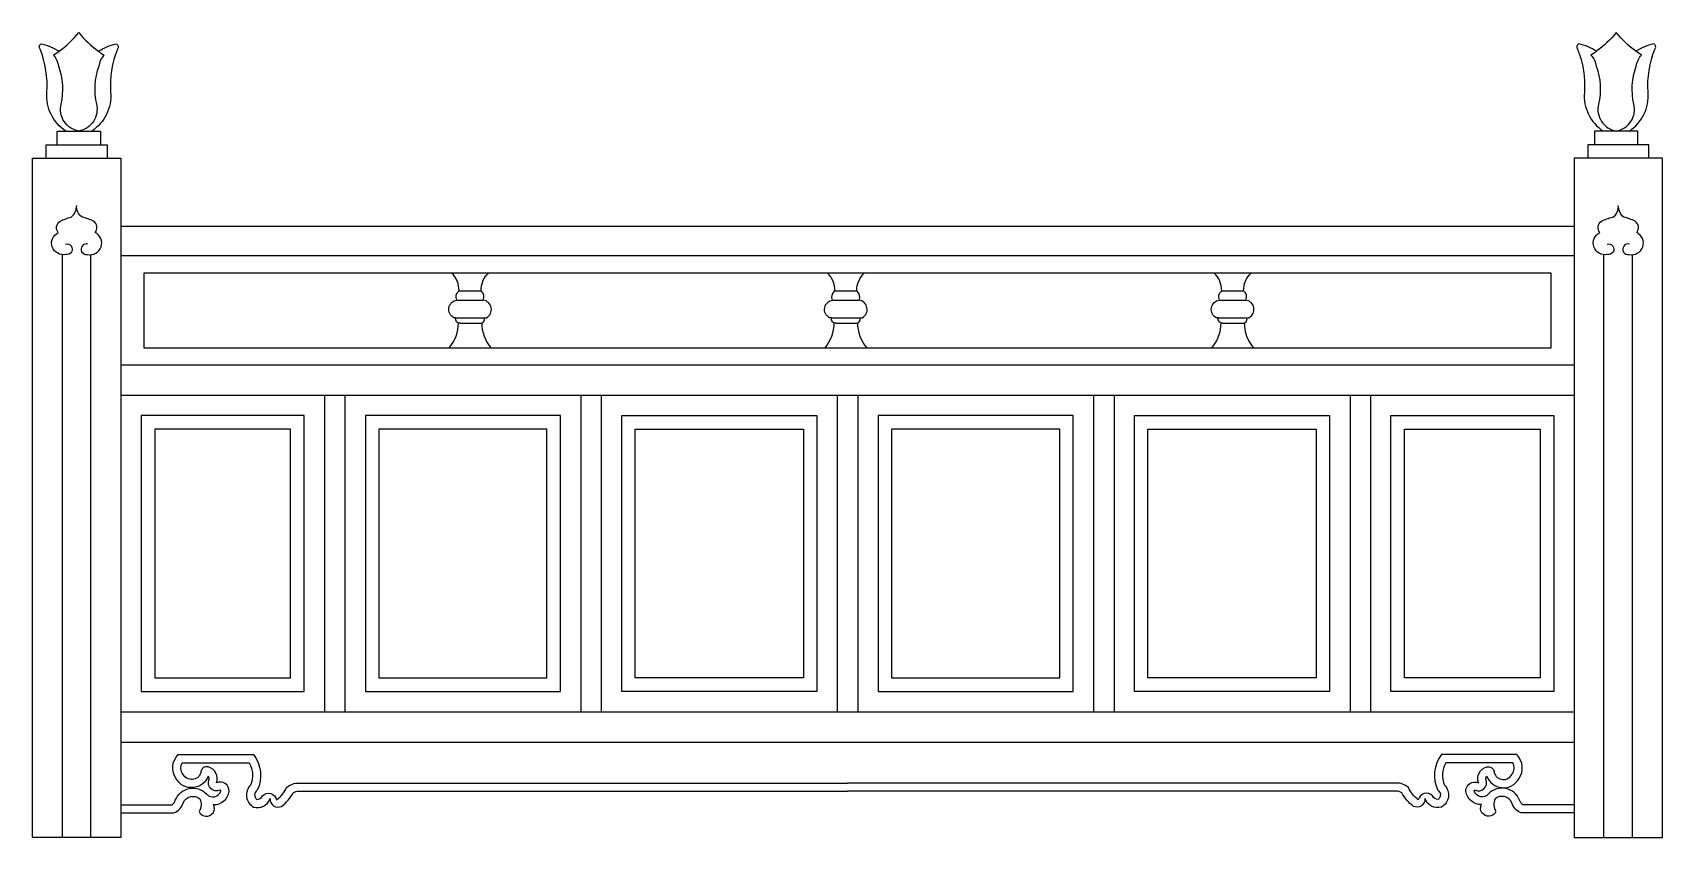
# Model space of a CAD drawing. Extents: x 2925 to 5325, y 3221 to 4406.
import ezdxf

# ---------------------------------------------------------------- set-up
doc = ezdxf.new("R2010")
doc.units = 0
doc.header["$LTSCALE"] = 0.85
doc.header["$MEASUREMENT"] = 0
for name, color, linetype in [('3', 3, 'CONTINUOUS'), ('4', 4, 'CONTINUOUS'), ('7', 7, 'CONTINUOUS')]:
    doc.layers.add(name, color=color, linetype=linetype)

msp = doc.modelspace()

# ---------------------------------------------------------------- linework, layer by layer
at = {"layer": '3'}
for p, q in [((3549.4, 4011.8), (3588.2, 4011.8)), ((3552.6, 4025.3), (3585, 4025.3)), ((4102.7, 4011.8), (4141.6, 4011.8)), ((4106, 4025.3), (4138.4, 4025.3)), ((4672.3, 4011.8), (4711.2, 4011.8)), ((4675.6, 4025.3), (4707.9, 4025.3)), ((3547.7, 3985.7), (3589.9, 3985.7)), ((4101.1, 3985.7), (4143.3, 3985.7)), ((4670.7, 3985.7), (4712.8, 3985.7)), ((3554.5, 3977.8), (3583.1, 3977.8)), ((4107.9, 3977.8), (4136.5, 3977.8)), ((4677.5, 3977.8), (4706, 3977.8))]:
    msp.add_line(p, q, dxfattribs=at)
for points in [[(3021.6, 4378.1, 0.03656), (3029.9, 4372.5, 0.149481), (3022.1, 4356, 0.148523), (3018.6, 4300.4, -0.431493), (2992.6, 4260.6, -0.431493), (2966.6, 4300.4, 0.148523), (2963.2, 4356, 0.149481), (2955.3, 4372.5, 0.006946), (2963.6, 4378.1)], [(5227.6, 4378.1, -0.03656), (5219.3, 4372.5, -0.149481), (5227.2, 4356, -0.148523), (5230.6, 4300.4, 0.431493), (5256.6, 4260.6, 0.431493), (5282.6, 4300.4, -0.148523), (5286.1, 4356, -0.149481), (5293.9, 4372.5, -0.006946), (5285.6, 4378.1)], [(3554.5, 3977.8, -0.517967), (3547.7, 3985.7), (3544.7, 3985.7, -0.718001), (3549.4, 4011.8, -0.371244), (3552.6, 4025.3, 0.211436), (3541.7, 4051.6, 0.211436)], [(3583.1, 3977.8, 0.517967), (3589.9, 3985.7), (3592.9, 3985.7, 0.718001), (3588.2, 4011.8, 0.371244), (3585, 4025.3, -0.211436), (3595.9, 4051.6, -0.211436)], [(4107.9, 3977.8, -0.517967), (4101.1, 3985.7), (4098.1, 3985.7, -0.718001), (4102.7, 4011.8, -0.371244), (4106, 4025.3, 0.211436), (4095.1, 4051.6, 0.211436)], [(4136.5, 3977.8, 0.517967), (4143.3, 3985.7), (4146.3, 3985.7, 0.718001), (4141.6, 4011.8, 0.371244), (4138.4, 4025.3, -0.211436), (4149.3, 4051.6, -0.211436)], [(4677.5, 3977.8, -0.517967), (4670.7, 3985.7), (4667.6, 3985.7, -0.718001), (4672.3, 4011.8, -0.371244), (4675.6, 4025.3, 0.211436), (4664.6, 4051.6, 0.211436)], [(4706, 3977.8, 0.517967), (4712.8, 3985.7), (4715.9, 3985.7, 0.718001), (4711.2, 4011.8, 0.371244), (4707.9, 4025.3, -0.211436), (4718.9, 4051.6, -0.211436)], [(3180.6, 3284.8), (3180.6, 3284.8, 0.608751), (3202, 3289.3, 0.489673), (3200.5, 3290.1, -0.668349), (3184.2, 3305, 0.26062), (3183.2, 3310.8, -0.634502), (3136.2, 3306.8, -0.370518), (3139, 3342.5), (3250.1, 3342.5, -0.280296), (3255.5, 3290.2, 0.514307), (3254.8, 3276.5, 0.347099), (3263, 3281.7, -0.624114), (3284, 3275.8, 0.124421), (3298.7, 3294.2, -0.194983), (3316.8, 3300.5), (4124.6, 3300.5)], [(5068.6, 3284.8), (5068.6, 3284.8, -0.608751), (5047.2, 3289.3, -0.489673), (5048.7, 3290.1, 0.668349), (5065.1, 3305, -0.26062), (5066, 3310.8, 0.634502), (5113.1, 3306.8, 0.370518), (5110.2, 3342.5), (4999.2, 3342.5, 0.280296), (4993.8, 3290.2, -0.514307), (4994.5, 3276.5, -0.347099), (4986.3, 3281.7, 0.624114), (4965.2, 3275.8, -0.124421), (4950.5, 3294.2, 0.194983), (4932.4, 3300.5), (4124.6, 3300.5)], [(3054.6, 3268.6), (3130, 3268.6, 0.217803), (3134.8, 3275.4, -0.541775), (3180.6, 3284.8)], [(5194.6, 3268.6), (5119.3, 3268.6, -0.217803), (5114.4, 3275.4, 0.541775), (5068.6, 3284.8)]]:
    msp.add_lwpolyline(points, format="xyb", dxfattribs=at)
for points in [[(3304.6, 3821.6), (3104.6, 3821.6), (3104.6, 3455.6), (3304.6, 3455.6)], [(3434.6, 3455.6), (3682.1, 3455.6), (3682.1, 3821.6), (3434.6, 3821.6)], [(4059.6, 3455.6), (3812.1, 3455.6), (3812.1, 3821.6), (4059.6, 3821.6)], [(4189.6, 3455.6), (4437.1, 3455.6), (4437.1, 3821.6), (4189.6, 3821.6)], [(4814.6, 3455.6), (4567.1, 3455.6), (4567.1, 3821.6), (4814.6, 3821.6)], [(4944.6, 3821.6), (5144.6, 3821.6), (5144.6, 3455.6), (4944.6, 3455.6)]]:
    msp.add_lwpolyline(points, close=True, dxfattribs=at)
for centre, start, end in [((3495.2, 3978.4), 319.3855, 359.7935), ((3642.4, 3978.4), 180.2065, 220.6145), ((4048.6, 3978.4), 319.3855, 359.7935), ((4195.8, 3978.4), 180.2065, 220.6145), ((4618.2, 3978.4), 319.3855, 359.7935), ((4765.3, 3978.4), 180.2065, 220.6145)]:
    msp.add_arc(centre, 56.5, start, end, dxfattribs=at)
at = {"layer": '4'}
for p, q in [((2973.6, 4260.6), (3011.6, 4260.6)), ((5275.6, 4260.6), (5237.6, 4260.6)), ((2960.6, 4240.6), (3024.6, 4240.6)), ((5288.6, 4240.6), (5224.6, 4240.6)), ((2944.6, 4220.6), (3034.6, 4220.6)), ((5304.6, 4220.6), (5214.6, 4220.6)), ((3054.6, 4120.6), (5194.6, 4120.6)), ((3054.6, 3916.6), (5194.6, 3916.6)), ((3054.6, 3871.6), (5194.6, 3871.6)), ((3054.6, 3405.6), (5194.6, 3405.6)), ((3054.6, 3360.6), (5194.6, 3360.6))]:
    msp.add_line(p, q, dxfattribs=at)
for points in [[(2924.6, 3220.6), (2924.6, 4220.6), (2944.6, 4220.6), (2944.6, 4240.6), (2960.6, 4240.6), (2960.6, 4260.6), (2973.6, 4260.6, -0.276711), (2945.8, 4317.7, 0.109587), (2935.8, 4381.2, -0.52729), (2937.5, 4389, -0.093689), (2963.6, 4378.1, 0.064561), (2992.6, 4405.7, 0.064561), (3021.6, 4378.1, -0.093689), (3047.7, 4389, -0.52729), (3049.5, 4381.2, 0.109587), (3039.5, 4317.7, -0.276711), (3011.6, 4260.6), (3024.6, 4260.6), (3024.6, 4240.6), (3034.6, 4240.6), (3034.6, 4220.6), (3054.6, 4220.6), (3054.6, 3220.6)], [(5324.6, 3220.6), (5324.6, 4220.6), (5304.6, 4220.6), (5304.6, 4240.6), (5288.6, 4240.6), (5288.6, 4260.6), (5275.6, 4260.6, 0.276711), (5303.5, 4317.7, -0.109587), (5313.5, 4381.2, 0.52729), (5311.7, 4389, 0.093689), (5285.6, 4378.1, -0.064561), (5256.6, 4405.7, -0.064561), (5227.6, 4378.1, 0.093689), (5201.5, 4389, 0.52729), (5199.8, 4381.2, -0.109587), (5209.8, 4317.7, 0.276711), (5237.6, 4260.6), (5224.6, 4260.6), (5224.6, 4240.6), (5214.6, 4240.6), (5214.6, 4220.6), (5194.6, 4220.6), (5194.6, 3220.6)]]:
    msp.add_lwpolyline(points, format="xyb", close=True, dxfattribs=at)
msp.add_lwpolyline([(3054.6, 3256.6), (3132.5, 3256.6, 0.245318), (3146.3, 3271.7, -0.493994), (3170.9, 3277.4, -0.244334), (3169.8, 3258.6, 1.012227), (3191.2, 3268.9, 0.37382), (3214, 3288.1, 0.574293), (3195.5, 3300.9, 0.437268), (3183.3, 3324.4, 0.480774), (3172.3, 3315.9, -0.674307), (3146.3, 3313.4, -0.303134), (3144.8, 3330.5), (3243.6, 3330.5, -0.224488), (3245.6, 3297.6, 0.499533), (3250.1, 3265.2, 0.396872), (3274.3, 3277.7, 0.562557), (3291.3, 3266.3, 0.111205), (3308.3, 3286.4, -0.160844), (3316.5, 3288.5), (3446.8, 3288.5), (4124.6, 3288.5)], format="xyb", dxfattribs=at)
at = {"layer": '7'}
for p, q in [((2968.6, 3220.6), (2968.6, 4078.7)), ((3010.6, 3220.6), (3010.6, 4078.7)), ((3054.6, 4077.6), (5194.6, 4077.6)), ((5238.6, 3220.6), (5238.6, 4078.7)), ((5280.6, 3220.6), (5280.6, 4078.7)), ((3354.6, 3871.6), (3354.6, 3405.6)), ((3384.6, 3871.6), (3384.6, 3405.6)), ((3732.1, 3871.6), (3732.1, 3405.6)), ((3762.1, 3871.6), (3762.1, 3405.6)), ((4109.6, 3871.6), (4109.6, 3405.6)), ((4139.6, 3871.6), (4139.6, 3405.6)), ((4487.1, 3871.6), (4487.1, 3405.6)), ((4517.1, 3871.6), (4517.1, 3405.6)), ((4864.6, 3871.6), (4864.6, 3405.6)), ((4894.6, 3871.6), (4894.6, 3405.6))]:
    msp.add_line(p, q, dxfattribs=at)
for points in [[(2973.1, 4094.2, -1.272014), (2973.8, 4079.1, -0.901839), (2962.4, 4111.1, -0.441471), (2965, 4128, -0.062981), (2981.3, 4133.7, 0.212478), (2989.6, 4151.3)], [(3006, 4094.2, 1.272014), (3005.4, 4079.1, 0.901839), (3016.7, 4111.1, 0.441471), (3014.2, 4128, 0.062981), (2997.9, 4133.7, -0.296068), (2989.6, 4151.3)], [(5243.2, 4094.2, -1.272014), (5243.8, 4079.1, -0.901839), (5232.5, 4111.1, -0.441471), (5235, 4128, -0.062981), (5251.4, 4133.7, 0.296068), (5259.6, 4151.3)], [(5276.1, 4094.2, 1.272014), (5275.5, 4079.1, 0.901839), (5286.8, 4111.1, 0.441471), (5284.3, 4128, 0.062981), (5267.9, 4133.7, -0.212478), (5259.6, 4151.3)], [(5194.6, 3256.6), (5116.7, 3256.6, -0.245318), (5103, 3271.7, 0.493994), (5078.4, 3277.4, 0.244334), (5079.4, 3258.6, -1.012227), (5058.1, 3268.9, -0.37382), (5035.2, 3288.1, -0.574293), (5053.8, 3300.9, -0.437268), (5065.9, 3324.4, -0.480774), (5076.9, 3315.9, 0.674307), (5103, 3313.4, 0.303134), (5104.4, 3330.5), (5005.6, 3330.5, 0.224488), (5003.6, 3297.6, -0.499533), (4999.1, 3265.2, -0.396872), (4975, 3277.7, -0.562557), (4958, 3266.3, -0.111205), (4941, 3286.4, 0.160844), (4932.7, 3288.5), (4802.5, 3288.5), (4124.6, 3288.5)]]:
    msp.add_lwpolyline(points, format="xyb", dxfattribs=at)
for points in [[(3088.6, 3941.6), (5160.6, 3941.6), (5160.6, 4051.6), (3088.6, 4051.6)], [(3324.6, 3841.6), (3084.6, 3841.6), (3084.6, 3435.6), (3324.6, 3435.6)], [(3414.6, 3435.6), (3702.1, 3435.6), (3702.1, 3841.6), (3414.6, 3841.6)], [(4079.6, 3435.6), (3792.1, 3435.6), (3792.1, 3841.6), (4079.6, 3841.6)], [(4169.6, 3435.6), (4457.1, 3435.6), (4457.1, 3841.6), (4169.6, 3841.6)], [(4834.6, 3435.6), (4547.1, 3435.6), (4547.1, 3841.6), (4834.6, 3841.6)], [(4924.6, 3841.6), (5164.6, 3841.6), (5164.6, 3435.6), (4924.6, 3435.6)]]:
    msp.add_lwpolyline(points, close=True, dxfattribs=at)

doc.saveas('drawing.dxf')
